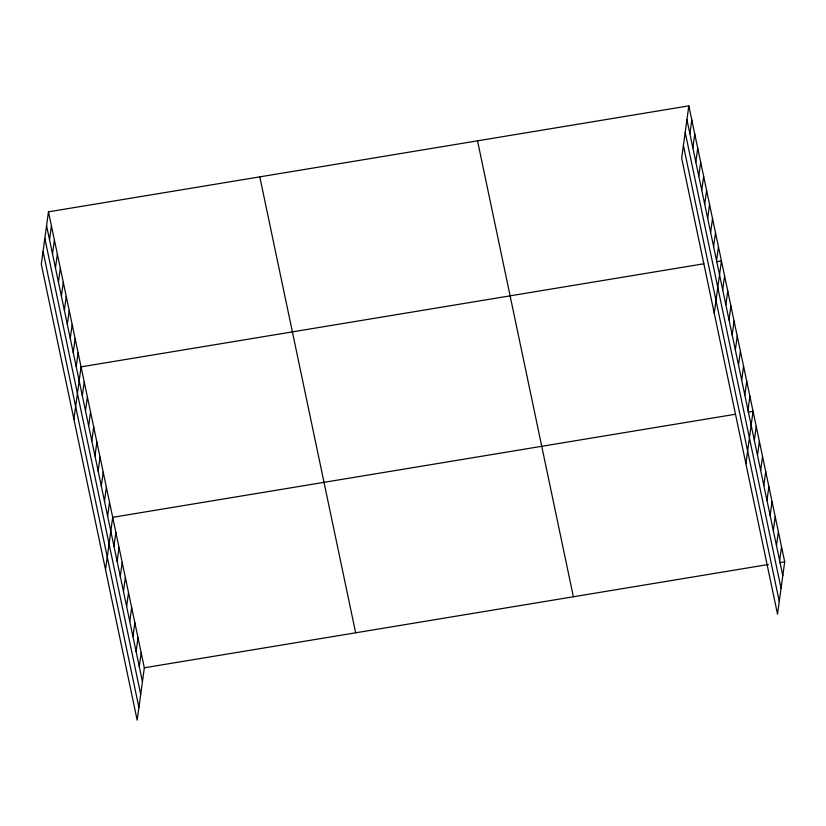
<?xml version="1.0" encoding="UTF-8"?>
<svg xmlns="http://www.w3.org/2000/svg" width="826" height="826" viewBox="0 0 826 826"><rect width="100%" height="100%" fill="white"/><g stroke="black" fill="none" stroke-linecap="round" stroke-linejoin="round"><path stroke-width="1.24" d="M48.476 211.838L41.3 264.206L137.168 720.148L144.333 667.78L48.476 211.838L688.832 105.852L784.7 561.794L777.524 614.162L681.667 158.22L688.832 105.852M49.539 239.798L51.439 225.932M52.503 253.881L54.402 240.025M55.466 267.975L57.366 254.119M58.429 282.069L60.329 268.202M61.392 296.162L63.292 282.296M64.356 310.256L66.256 296.389M67.319 324.35L69.219 310.483M70.282 338.443L72.182 324.577M73.246 352.537L75.145 338.67M76.209 366.63L78.109 352.764M73.896 419.226L81.072 366.858L703.824 263.783M82.332 395.768L84.231 381.901M85.491 410.811L87.391 396.945M88.661 425.855L90.561 411.998M91.82 440.908L93.72 427.042M94.99 455.952L96.89 442.086M98.149 470.996L100.049 457.129M101.309 486.039L103.209 472.183M104.479 501.093L106.378 487.226M107.638 516.136L109.538 502.27M105.532 569.692L112.697 517.313L735.46 414.249M113.967 546.223L115.867 532.367M117.127 561.277L119.027 547.411M120.297 576.321L122.196 562.454M123.456 591.364L125.356 577.498M126.626 606.408L128.515 592.552M129.785 621.462L131.685 607.595M132.945 636.505L134.844 622.639M136.114 651.549L138.014 637.682M139.274 666.592L141.174 652.736M689.896 133.812L691.796 119.946M692.859 147.906L694.759 134.039M695.822 161.989L697.722 148.133M698.786 176.083L700.685 162.226M701.749 190.176L703.649 176.31M704.712 204.27L706.612 190.403M707.675 218.363L709.575 204.497M710.639 232.457L712.539 218.591M713.602 246.551L715.502 232.684M716.565 260.644L718.465 246.778M714.253 313.24L721.428 260.871L716.4 261.708M722.698 289.781L724.598 275.915M725.858 304.825L727.758 290.959M729.017 319.879L730.917 306.012M732.187 334.922L734.087 321.056M735.346 349.966L737.246 336.099M738.516 365.009L740.416 351.143M741.676 380.053L743.576 366.197M744.835 395.107L746.735 381.24M748.005 410.15L749.905 396.284M745.888 463.706L753.064 411.327L748.036 412.164M754.334 440.237L756.224 426.381M757.494 455.291L759.393 441.425M760.653 470.335L762.553 456.468M763.823 485.378L765.723 471.512M766.982 500.422L768.882 486.566M770.142 515.476L772.042 501.609M773.312 530.519L775.211 516.653M776.471 545.563L778.371 531.696M779.641 560.606L781.541 546.75M144.333 667.78L768.345 564.499M779.672 562.63L784.7 561.794M686.933 119.718L782.8 575.66M685.198 132.418L781.055 588.36M683.401 145.51L779.269 601.452M477.521 140.823L573.378 596.764M259.798 176.857L355.655 632.799M46.576 225.704L142.433 681.646M44.831 238.404L140.699 694.346M43.045 251.496L138.902 707.438"/></g></svg>
